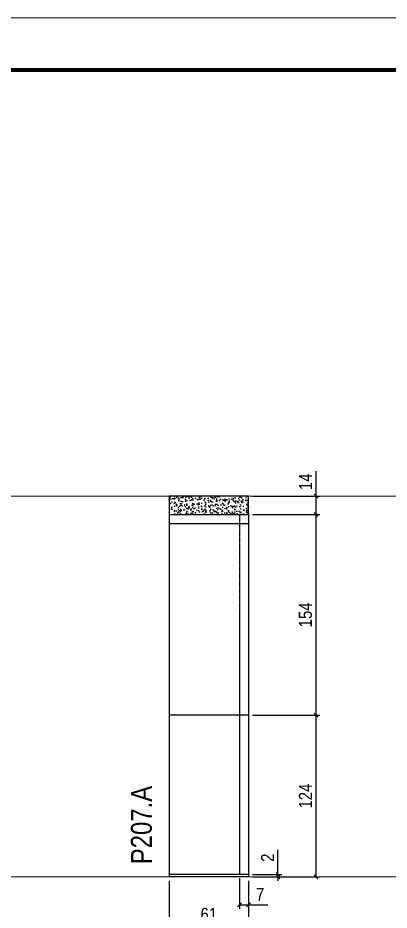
# Model space of a CAD drawing. Extents: x 2296 to 12463, y 760 to 16806.
# Drawn here: x 6526 to 6810, y 13760 to 14444 of the extents above; entities that cross this region are included whole.
import ezdxf

# ---------------------------------------------------------------- set-up
doc = ezdxf.new("R2010")
doc.units = 0
doc.linetypes.add('DASHED', pattern=[0.75, 0.5, -0.25])
doc.linetypes.add('HIDDEN', pattern=[0.375, 0.25, -0.125])
for name, color, linetype, lineweight in [('CARIMBO', 255, 'Continuous', 9), ('Folhas', 255, 'Continuous', 9), ('SARRAFO DE PRESSAO', 251, 'DASHED', 9)]:
    doc.layers.add(name, color=color, linetype=linetype, lineweight=lineweight)
for name, color, linetype in [('COTA', 241, 'Continuous'), ('NOMENCLATURA', 7, 'Continuous'), ('Painéis', 200, 'Continuous'), ('SARR_2.2x7', 40, 'Continuous')]:
    doc.layers.add(name, color=color, linetype=linetype)
doc.styles.add('ARIAL_NARROW', font='ARIALN.TTF', dxfattribs={"height": 0.2})
doc.styles.add('COTA TECNICA', font='techl___.ttf', dxfattribs={"height": 10})
doc.styles.add('COTA TECNICA-50', font='techl___.ttf', dxfattribs={"height": 10})
doc.dimstyles.new('COTA PAINEL-50', dxfattribs={"dimtxt": 10, "dimasz": 3, "dimexe": 3, "dimexo": 3, "dimgap": 3, "dimtad": 1, "dimdec": 1, "dimzin": 12, "dimdsep": 46, "dimtxsty": 'COTA TECNICA-50', "dimblk1": 'OBLIQUE', "dimblk2": 'OBLIQUE', "dimsah": 1, "dimcen": 0.9, "dimclrd": 4, "dimclre": 4, "dimclrt": 240, "dimadec": 1, "dimazin": 3, "dimtfac": 1, "dimtdec": 1, "dimtmove": 0, "dimatfit": 3, "dimfxl": 1, "dimtolj": 1, "dimtzin": 12, "dimarcsym": 0})
doc.dimstyles.new('PAINEL', dxfattribs={"dimtxt": 10, "dimasz": 3, "dimexe": 3, "dimexo": 3, "dimgap": 3, "dimtad": 1, "dimdec": 1, "dimzin": 12, "dimdsep": 46, "dimtxsty": 'COTA TECNICA', "dimblk1": 'OBLIQUE', "dimblk2": 'OBLIQUE', "dimsah": 1, "dimcen": 0.9, "dimclrd": 4, "dimclre": 4, "dimclrt": 240, "dimadec": 1, "dimazin": 3, "dimtfac": 1, "dimtdec": 1, "dimtmove": 0, "dimatfit": 3, "dimfxl": 1, "dimtolj": 1, "dimtzin": 12, "dimarcsym": 0})

# ---------------------------------------------------------------- blocks, each defined once
blk = doc.blocks.new('9999999999')
at = {"layer": 'Folhas'}
blk.add_lwpolyline([(98138.98, 34190.21), (99623.98, 34190.21), (99623.98, 35240.21), (98138.98, 35240.21)], close=True, dxfattribs=at)
at = {"layer": 'Folhas', "color": 30, "const_width": 3}
blk.add_lwpolyline([(98213.98, 34230.21), (99583.98, 34230.21), (99583.98, 35200.21), (98213.98, 35200.21)], close=True, dxfattribs=at)
blk = doc.blocks.new('_Oblique')
at = {"color": 0, "linetype": 'ByBlock', "lineweight": -2}
blk.add_line((-0.5, -0.5), (0.5, 0.5), dxfattribs=at)
blk = doc.blocks.new('*D1621')
at = {"layer": 'COTA', "color": 4, "lineweight": -2, "transparency": 16777216}
for p, q in [((6724.93, 13787.07), (6724.93, 13805.87)), ((6705.4, 13787.07), (6727.93, 13787.07)), ((6705.4, 13785.07), (6727.93, 13785.07)), ((6724.93, 13785.07), (6724.93, 13787.07)), ((6724.93, 13785.07), (6724.93, 13782.07))]:
    blk.add_line(p, q, dxfattribs=at)
at = {"layer": 'Defpoints', "color": 0, "transparency": 16777216}
for p in [(6702.4, 13787.07), (6702.4, 13785.07), (6724.93, 13785.07)]:
    blk.add_point(p, dxfattribs=at)
at = {"layer": 'COTA', "color": 4, "lineweight": -2, "transparency": 16777216, "xscale": 3, "yscale": 3, "zscale": 3}
for p, rotation in [((6724.93, 13787.07), 270), ((6724.93, 13785.07), 90)]:
    blk.add_blockref('_Oblique', p, dxfattribs=dict(at, rotation=rotation))
at = {"layer": 'COTA', "color": 240, "transparency": 16777216, "insert": (6716.93, 13799.82), "char_height": 10, "attachment_point": 5, "rotation": 90, "style": 'COTA TECNICA-50'}
blk.add_mtext('\\A1;2', dxfattribs=at)
blk = doc.blocks.new('*D1611')
at = {"layer": 'COTA', "color": 4, "lineweight": -2, "transparency": 16777216}
for p, q in [((6695.4, 13784.07), (6695.4, 13760.63)), ((6702.4, 13782.07), (6702.4, 13760.63)), ((6695.4, 13763.63), (6702.4, 13763.63)), ((6702.4, 13763.63), (6717.13, 13763.63))]:
    blk.add_line(p, q, dxfattribs=at)
at = {"layer": 'Defpoints', "color": 0, "transparency": 16777216}
for p in [(6695.4, 13787.07), (6702.4, 13785.07), (6702.4, 13763.63)]:
    blk.add_point(p, dxfattribs=at)
at = {"layer": 'COTA', "color": 4, "lineweight": -2, "transparency": 16777216, "xscale": 3, "yscale": 3, "zscale": 3, "rotation": 180}
blk.add_blockref('_Oblique', (6695.4, 13763.63), dxfattribs=at)
at = {"layer": 'COTA', "color": 4, "lineweight": -2, "transparency": 16777216, "xscale": 3, "yscale": 3, "zscale": 3}
blk.add_blockref('_Oblique', (6702.4, 13763.63), dxfattribs=at)
at = {"layer": 'COTA', "color": 240, "transparency": 16777216, "insert": (6711.27, 13771.7), "char_height": 10, "attachment_point": 5, "style": 'COTA TECNICA-50'}
blk.add_mtext('\\A1;7', dxfattribs=at)
blk = doc.blocks.new('*D1612')
at = {"layer": 'COTA', "color": 4, "linetype": 'ByBlock', "lineweight": -2, "transparency": 16777216}
for p, q in [((6705.4, 13909.07), (6757.07, 13909.07)), ((6754.07, 13785.07), (6754.07, 13909.07)), ((6705.4, 13785.07), (6757.07, 13785.07))]:
    blk.add_line(p, q, dxfattribs=at)
at = {"layer": 'Defpoints', "color": 0, "linetype": 'ByBlock', "transparency": 16777216}
for p in [(6702.4, 13909.07), (6754.07, 13909.07), (6702.4, 13785.07)]:
    blk.add_point(p, dxfattribs=at)
at = {"layer": 'COTA', "color": 4, "linetype": 'ByBlock', "lineweight": -2, "transparency": 16777216, "xscale": 3, "yscale": 3, "zscale": 3}
for p, rotation in [((6754.07, 13909.07), 90), ((6754.07, 13785.07), 270)]:
    blk.add_blockref('_Oblique', p, dxfattribs=dict(at, rotation=rotation))
at = {"layer": 'COTA', "color": 240, "linetype": 'ByBlock', "transparency": 16777216, "insert": (6745.99, 13847.07), "char_height": 10, "attachment_point": 5, "rotation": 90, "style": 'COTA TECNICA'}
blk.add_mtext('\\A1;124', dxfattribs=at)
blk = doc.blocks.new('*D1623')
at = {"layer": 'COTA', "color": 4, "linetype": 'ByBlock', "lineweight": -2, "transparency": 16777216}
for p, q in [((6641.4, 13782.07), (6641.4, 13745.15)), ((6702.4, 13782.07), (6702.4, 13745.15)), ((6702.4, 13748.15), (6641.4, 13748.15))]:
    blk.add_line(p, q, dxfattribs=at)
at = {"layer": 'Defpoints', "color": 0, "linetype": 'ByBlock', "transparency": 16777216}
for p in [(6641.4, 13785.07), (6702.4, 13785.07), (6641.4, 13748.15)]:
    blk.add_point(p, dxfattribs=at)
at = {"layer": 'COTA', "color": 4, "linetype": 'ByBlock', "lineweight": -2, "transparency": 16777216, "xscale": 3, "yscale": 3, "zscale": 3, "rotation": 180}
blk.add_blockref('_Oblique', (6641.4, 13748.15), dxfattribs=at)
at = {"layer": 'COTA', "color": 4, "linetype": 'ByBlock', "lineweight": -2, "transparency": 16777216, "xscale": 3, "yscale": 3, "zscale": 3}
blk.add_blockref('_Oblique', (6702.4, 13748.15), dxfattribs=at)
at = {"layer": 'COTA', "color": 240, "linetype": 'ByBlock', "transparency": 16777216, "insert": (6671.9, 13756.25), "char_height": 10, "attachment_point": 5, "style": 'COTA TECNICA'}
blk.add_mtext('\\A1;61', dxfattribs=at)
blk = doc.blocks.new('*D1624')
at = {"layer": 'COTA', "color": 4, "linetype": 'ByBlock', "lineweight": -2, "transparency": 16777216}
for p, q in [((6705.4, 14063.07), (6757.07, 14063.07)), ((6754.07, 13909.07), (6754.07, 14063.07)), ((6705.4, 13909.07), (6757.07, 13909.07))]:
    blk.add_line(p, q, dxfattribs=at)
at = {"layer": 'Defpoints', "color": 0, "linetype": 'ByBlock', "transparency": 16777216}
for p in [(6702.4, 14063.07), (6754.07, 14063.07), (6702.4, 13909.07)]:
    blk.add_point(p, dxfattribs=at)
at = {"layer": 'COTA', "color": 4, "linetype": 'ByBlock', "lineweight": -2, "transparency": 16777216, "xscale": 3, "yscale": 3, "zscale": 3}
for p, rotation in [((6754.07, 14063.07), 90), ((6754.07, 13909.07), 270)]:
    blk.add_blockref('_Oblique', p, dxfattribs=dict(at, rotation=rotation))
at = {"layer": 'COTA', "color": 240, "linetype": 'ByBlock', "transparency": 16777216, "insert": (6745.96, 13986.07), "char_height": 10, "attachment_point": 5, "rotation": 90, "style": 'COTA TECNICA'}
blk.add_mtext('\\A1;154', dxfattribs=at)
blk = doc.blocks.new('*D1686')
at = {"layer": 'COTA', "color": 4, "lineweight": -2, "transparency": 16777216}
for p, q in [((6754.07, 14077.07), (6754.07, 14096.19)), ((6705.4, 14077.07), (6757.07, 14077.07)), ((6754.07, 14063.07), (6754.07, 14077.07)), ((6705.4, 14063.07), (6757.07, 14063.07))]:
    blk.add_line(p, q, dxfattribs=at)
at = {"layer": 'Defpoints', "color": 0, "transparency": 16777216}
for p in [(6702.4, 14077.07), (6754.07, 14077.07), (6702.4, 14063.07)]:
    blk.add_point(p, dxfattribs=at)
at = {"layer": 'COTA', "color": 4, "lineweight": -2, "transparency": 16777216, "xscale": 3, "yscale": 3, "zscale": 3}
for p, rotation in [((6754.07, 14077.07), 90), ((6754.07, 14063.07), 270)]:
    blk.add_blockref('_Oblique', p, dxfattribs=dict(at, rotation=rotation))
at = {"layer": 'COTA', "color": 240, "transparency": 16777216, "insert": (6745.99, 14088.13), "char_height": 10, "attachment_point": 5, "rotation": 90, "style": 'COTA TECNICA'}
blk.add_mtext('\\A1;14', dxfattribs=at)

msp = doc.modelspace()

# ---------------------------------------------------------------- hatches: boundary and pattern name
at = {"layer": 'COTA', "linetype": 'ByBlock'}
h = msp.add_hatch(dxfattribs=at)
h.set_pattern_fill('AR-CONC', color=256, scale=0.9)
h.set_pattern_definition([(50, (-124659.7635, -19692.6406), (6.45534164, -0.56476921), [0.675, -7.425]), (355, (-124659.7635, -19692.6406), (-1.248762, 6.7697292), [0.54, -5.94]), (100.4514445, (-124659.2256, -19692.688), (5.20657962, 6.20495992), [0.57366173, -6.310279]), (46.1842, (-124659.7635, -19690.841), (9.60517198, -1.48967353), [1.0125, -11.1375]), (96.6356355, (-124658.963, -19690.965), (8.4119575, 8.7670674), [0.8604931, -9.46542384]), (351.184164, (-124659.764, -19690.841), (8.4119575, 8.7670674), [0.81, -8.91]), (21, (-124658.8635, -19691.2906), (5.37216347, -3.62357002), [0.675, -7.425]), (326, (-124658.8635, -19691.2906), (2.189838, 6.5263504), [0.54, -5.94]), (71.451445, (-124658.416, -19691.5926), (7.5620014, 2.90278038), [0.5736617, -6.310279]), (37.5, (-124659.7635, -19692.6406), (0.109438698, 2.996044684), [0, -5.868, 0, -6.03, 0, -5.9625]), (7.5, (-124659.7635, -19692.6406), (2.36762584, 3.54970541), [0, -3.438, 0, -5.733, 0, -2.2725]), (327.5, (-124661.7705, -19692.6406), (4.804401926, -0.202993846), [0, -2.25, 0, -7.02, 0, -9.315]), (317.5, (-124662.6705, -19692.6406), (5.24867552, 0.90094484), [0, -2.925, 0, -4.662, 0, -6.615])])
h.paths.add_polyline_path([(6702.4, 14063.07), (6702.4, 14077.07), (6641.4, 14077.07), (6641.4, 14063.07)])

# ---------------------------------------------------------------- linework, layer by layer
at = {"layer": 'CARIMBO', "color": 3}
for p, q in [((2295.89, 14077.07), (9625.18, 14077.07)), ((2295.89, 13785.07), (9625.18, 13785.07))]:
    msp.add_line(p, q, dxfattribs=at)
at = {"layer": 'COTA', "linetype": 'ByBlock'}
for p, q in [((6702.4, 14077.07), (6641.4, 14077.07)), ((6641.4, 14077.07), (6641.4, 14063.07)), ((6702.4, 14063.07), (6702.4, 14077.07))]:
    msp.add_line(p, q, dxfattribs=at)
at = {"layer": 'Painéis'}
for p, q in [((6641.4, 14063.07), (6641.4, 13785.07)), ((6641.4, 14063.07), (6702.4, 14063.07)), ((6702.4, 14063.07), (6702.4, 13785.07)), ((6702.4, 13909.07), (6641.4, 13909.07)), ((6702.4, 13787.07), (6641.4, 13787.07)), ((6702.4, 13785.07), (6641.4, 13785.07))]:
    msp.add_line(p, q, dxfattribs=at)
at = {"layer": 'SARR_2.2x7', "linetype": 'HIDDEN'}
for p, q in [((6695.4, 14063.07), (6695.4, 13909.07)), ((6695.4, 13909.07), (6695.4, 13787.07))]:
    msp.add_line(p, q, dxfattribs=at)
at = {"layer": 'SARR_2.2x7'}
msp.add_line((6641.4, 14056.07), (6702.4, 14056.07), dxfattribs=at)

# ---------------------------------------------------------------- block references
at = {"layer": 'SARRAFO DE PRESSAO', "color": 6, "linetype": 'ByBlock'}
msp.add_blockref('9999999999', (-92070.59, -20796.22), dxfattribs=at)

# ---------------------------------------------------------------- texts
at = {"layer": 'NOMENCLATURA', "style": 'ARIAL_NARROW'}
msp.add_text('P207.A', height=16, rotation=90, dxfattribs=at).set_placement((6628.23, 13794.84))

# ---------------------------------------------------------------- dimensions: what is measured, and where the dimension line sits
at = {"layer": 'COTA'}
dim = msp.add_linear_dim(base=(6754.07, 14077.07), p1=(6702.4, 14063.07), p2=(6702.4, 14077.07), angle=90, dimstyle='PAINEL', dxfattribs=at)
dim.commit()
dim.dimension.update_dxf_attribs({"geometry": '*D1686', "text_midpoint": (6745.99, 14088.13)})
at = {"layer": 'COTA', "linetype": 'ByBlock'}
for base, p1, p2, override, picture, middle in [((6754.07, 14063.07), (6702.4, 13909.07), (6702.4, 14063.07), {"dimarcsym": 2}, '*D1624', (6745.96, 13986.07)), ((6754.07, 13909.07), (6702.4, 13785.07), (6702.4, 13909.07), {"dimarcsym": 1}, '*D1612', (6745.99, 13847.07))]:
    dim = msp.add_linear_dim(base=base, p1=p1, p2=p2, angle=90, dimstyle='PAINEL', override=override, dxfattribs=at)
    dim.commit()
    dim.dimension.update_dxf_attribs({"geometry": picture, "text_midpoint": middle})
at = {"layer": 'COTA'}
dim = msp.add_linear_dim(base=(6724.93, 13785.07), p1=(6702.4, 13787.07), p2=(6702.4, 13785.07), angle=90, dimstyle='COTA PAINEL-50', dxfattribs=at)
dim.commit()
dim.dimension.update_dxf_attribs({"geometry": '*D1621', "text_midpoint": (6724.93, 13799.82), "dimtype": 160})
at = {"layer": 'COTA', "linetype": 'ByBlock'}
dim = msp.add_linear_dim(base=(6641.4, 13748.15), p1=(6702.4, 13785.07), p2=(6641.4, 13785.07), dimstyle='PAINEL', override={"dimarcsym": 2}, dxfattribs=at)
dim.commit()
dim.dimension.update_dxf_attribs({"geometry": '*D1623', "text_midpoint": (6671.9, 13756.25)})
at = {"layer": 'COTA'}
dim = msp.add_linear_dim(base=(6702.4, 13763.63), p1=(6695.4, 13787.07), p2=(6702.4, 13785.07), dimstyle='COTA PAINEL-50', dxfattribs=at)
dim.commit()
dim.dimension.update_dxf_attribs({"geometry": '*D1611', "text_midpoint": (6711.27, 13771.7)})

doc.saveas('drawing.dxf')
